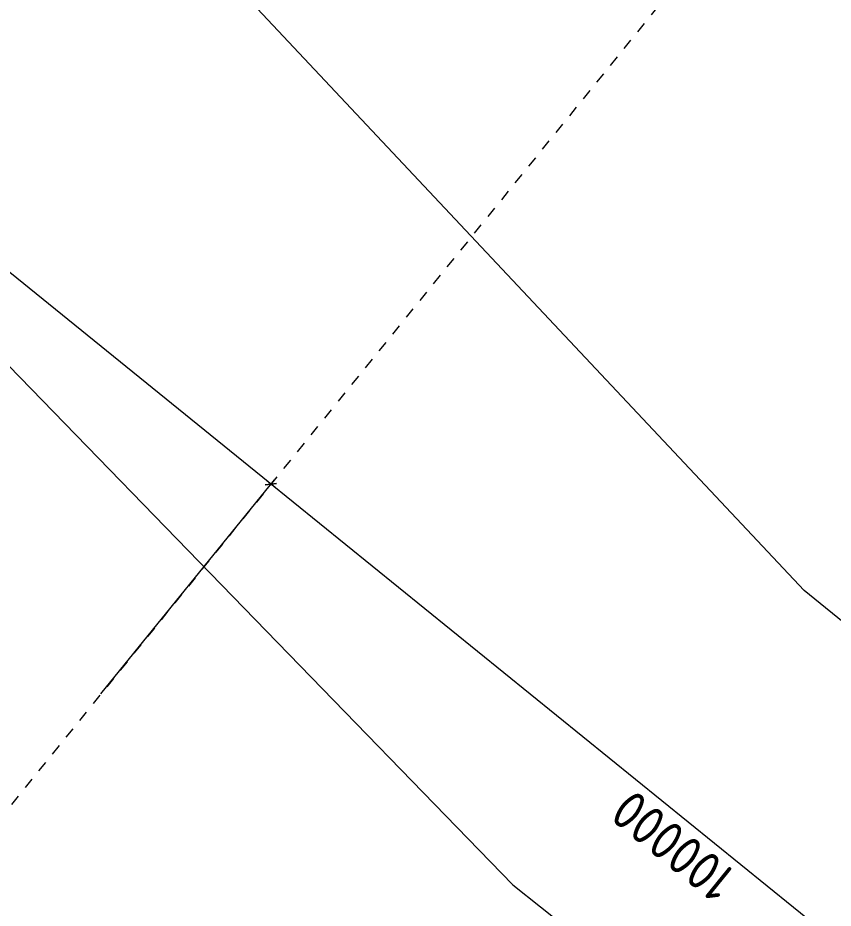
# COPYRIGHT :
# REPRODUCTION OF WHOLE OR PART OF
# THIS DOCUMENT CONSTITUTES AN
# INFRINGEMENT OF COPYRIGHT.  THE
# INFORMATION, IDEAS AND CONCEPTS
# Model space of a CAD drawing. Header units: metres. Extents: x 507649 to 509016, y 6966950 to 6967777.
# Drawn here: x 507824.61 to 507832.15, y 6967086.75 to 6967094.99 of the extents above; entities that cross this region are included whole.
import ezdxf

# ---------------------------------------------------------------- set-up
doc = ezdxf.new("R2010")
doc.units = ezdxf.units.M
doc.linetypes.add('Grid Line', pattern=[2.1, 1.2, -0.3, 0.3, -0.3])
doc.layers.get('DEFPOINTS').update_dxf_attribs({"color": 11})
doc.layers.add('D_UG_PIPES', color=252, linetype='EXIST_SWD', lineweight=0)
doc.layers.add('G-ANNO-TEXT', color=47, linetype='Continuous', lineweight=5, plot=False)
doc.layers.add('S-GRID', color=47, linetype='Continuous', lineweight=5, plot=False)
doc.layers.add('XREF', color=7, linetype='Continuous')
doc.styles.add('Arial_1', font='ISOCP.shx', dxfattribs={"height": 360})
doc.styles.get("Standard").update_dxf_attribs({"font": 'isocp.shx'})
doc.linetypes.add('EXIST_SWD', pattern='A,5,-2.5,5,-2,["SWD",Standard,S=2.5,R=0,X=0,Y=-1.25],-8,5,-2.5,5,-2.5', length=37.5)
doc.dimstyles.new('2_5-CON-Diagonal-_mm__O', dxfattribs={"dimscale": 30.48, "dimtxt": 127.532425, "dimasz": 2.46063, "dimexe": 1.64042, "dimexo": 0.0625, "dimgap": 2.46063, "dimtad": 1, "dimdec": 0, "dimlfac": 10, "dimzin": 0, "dimdsep": 46, "dimtxsty": 'Arial_1', "dimblk1": 'OBLIQUE', "dimblk2": 'OBLIQUE', "dimsah": 1, "dimcen": 0.09, "dimdle": 1.64042, "dimazin": 0, "dimtfac": 1, "dimtdec": 4, "dimtix": 1, "dimtmove": 0, "dimatfit": 3, "dimfxl": 8.2021, "dimfxlon": 1, "dimtvp": 1, "dimtfill": 1, "dimtolj": 1, "dimtzin": 0, "dimlwd": 15, "dimlwe": 15, "dimarcsym": 2})

# ---------------------------------------------------------------- blocks, each defined once
blk = doc.blocks.new('_Oblique')
at = {"color": 0, "linetype": 'ByBlock', "lineweight": -2}
blk.add_line((-0.5, -0.5), (0.5, 0.5), dxfattribs=at)
blk = doc.blocks.new('*D68')
at = {"layer": 'DEFPOINTS', "color": 0, "transparency": 16777216}
for p in [(-2403317, 4051676.9), (-2402503, 4049313.1), (-2412772.1, 4048421.2)]:
    blk.add_point(p, dxfattribs=at)
at = {"layer": 'G-ANNO-TEXT', "color": 0, "lineweight": 15, "transparency": 16777216}
for p, q in [((-2403316.3, 4051675.1), (-2402486.7, 4049265.9)), ((-2412005.5, 4046041.1), (-2402455.7, 4049329.4)), ((-2412771.5, 4048419.4), (-2411941.9, 4046010.1))]:
    blk.add_line(p, q, dxfattribs=at)
at = {"layer": 'G-ANNO-TEXT', "color": 0, "lineweight": 15, "transparency": 16777216, "xscale": 75, "yscale": 75, "zscale": 75}
for p, rotation in [((-2402503, 4049313.1), 19.00040711758406), ((-2411958.2, 4046057.4), 199.000407117584)]:
    blk.add_blockref('_Oblique', p, dxfattribs=dict(at, rotation=rotation))
at = {"layer": 'G-ANNO-TEXT', "color": 0, "lineweight": 15, "transparency": 16777216, "insert": (-2407314.9, 4047930), "char_height": 360, "width": 576.839, "attachment_point": 5, "rotation": 19.00041, "style": 'Arial_1', "bg_fill": 3, "box_fill_scale": 1.1, "bg_fill_color": 256, "bg_fill_true_color": 13158600, "bg_fill_transparency": 0}
blk.add_mtext('\\A1;100000', dxfattribs=at)
blk = doc.blocks.new('*D69')
at = {"layer": 'DEFPOINTS', "color": 0, "transparency": 16777216}
for p in [(-2393861.8, 4054932.7), (-2393047.9, 4052568.9), (-2403317, 4051676.9)]:
    blk.add_point(p, dxfattribs=at)
at = {"layer": 'G-ANNO-TEXT', "color": 0, "lineweight": 15, "transparency": 16777216}
for p, q in [((-2393861.2, 4054930.9), (-2393031.6, 4052521.6)), ((-2402550.3, 4049296.9), (-2393000.6, 4052585.2)), ((-2403316.3, 4051675.1), (-2402486.7, 4049265.9))]:
    blk.add_line(p, q, dxfattribs=at)
at = {"layer": 'G-ANNO-TEXT', "color": 0, "lineweight": 15, "transparency": 16777216, "xscale": 75, "yscale": 75, "zscale": 75}
for p, rotation in [((-2393047.9, 4052568.9), 19.00040711758406), ((-2402503, 4049313.1), 199.000407117584)]:
    blk.add_blockref('_Oblique', p, dxfattribs=dict(at, rotation=rotation))
at = {"layer": 'G-ANNO-TEXT', "color": 0, "lineweight": 15, "transparency": 16777216, "insert": (-2397859.7, 4051185.7), "char_height": 360, "width": 576.839, "attachment_point": 5, "rotation": 19.00041, "style": 'Arial_1', "bg_fill": 3, "box_fill_scale": 1.1, "bg_fill_color": 256, "bg_fill_true_color": 13158600, "bg_fill_transparency": 0}
blk.add_mtext('\\A1;100000', dxfattribs=at)
blk = doc.blocks.new('XE_SURVEY')
at = {"layer": 'D_UG_PIPES', "flags": 128}
for points in [[(507908.3194, 6967041.0228), (507901.1557, 6967044.3926), (507883.5317, 6967052.3106), (507865.9127, 6967063.2336), (507849.4277, 6967075.4016), (507831.8857, 6967089.6886), (507819.7577, 6967102.6046), (507806.4027, 6967117.2296), (507792.9517, 6967131.7886), (507779.2537, 6967146.5056), (507765.6947, 6967161.1276), (507752.3587, 6967175.7216), (507738.5777, 6967190.6126), (507734.1857, 6967195.2312)], [(507730.3897, 6967192.1492), (507734.9557, 6967187.0926), (507748.4237, 6967172.3246), (507762.3347, 6967157.8276), (507776.0887, 6967143.5196), (507789.7917, 6967128.7186), (507803.3977, 6967114.1206), (507817.0127, 6967099.5096), (507829.1907, 6967086.9656), (507847.6597, 6967072.3926), (507863.7307, 6967060.2426), (507881.3657, 6967049.2246), (507899.9037, 6967040.1906)]]:
    blk.add_lwpolyline(points, dxfattribs=at)
blk = doc.blocks.new('25027_BNP_Skygate Play-Sheet - 000101 - SITE PLAN')
at = {"layer": 'G-ANNO-TEXT', "lineweight": 15}
dim = blk.add_linear_dim(base=(-2402503.02, 4049313.15), p1=(-2412772.12, 4048421.19), p2=(-2403316.96, 4051676.94), angle=19.000407, dimstyle='2_5-CON-Diagonal-_mm__O', override={"dimpost": '<>', "dimfxl": 1000}, dxfattribs=at)
dim.commit()
dim.dimension.update_dxf_attribs({"geometry": '*D68', "text_midpoint": (-2407314.86, 4047929.98)})
dim = blk.add_linear_dim(base=(-2393047.86, 4052568.9), p1=(-2403316.96, 4051676.94), p2=(-2393861.79, 4054932.69), angle=19.000407, dimstyle='2_5-CON-Diagonal-_mm__O', override={"dimpost": '<>', "dimfxl": 1000}, dxfattribs=at)
dim.commit()
dim.dimension.update_dxf_attribs({"geometry": '*D69', "text_midpoint": (-2397859.7, 4051185.73)})
at = {"layer": 'S-GRID', "linetype": 'Grid Line'}
blk.add_line((-2374670.79, 3968484.36), (-2405141.4, 4056975.39), dxfattribs=at)
blk = doc.blocks.new('XE_ARCH')
at = {"xscale": 0.001, "yscale": 0.001, "zscale": 0.001, "rotation": 121.996}
blk.add_blockref('25027_BNP_Skygate Play-Sheet - 000101 - SITE PLAN', (509988.1258, 6971273.7702), dxfattribs=at)

msp = doc.modelspace()

# ---------------------------------------------------------------- block references
at = {"layer": 'XREF'}
msp.add_blockref('XE_ARCH', (0, 0), dxfattribs=at)

# ---------------------------------------------------------------- next in the draw order: block references
msp.add_blockref('XE_SURVEY', (0, 0), dxfattribs=at)

doc.saveas('drawing.dxf')
